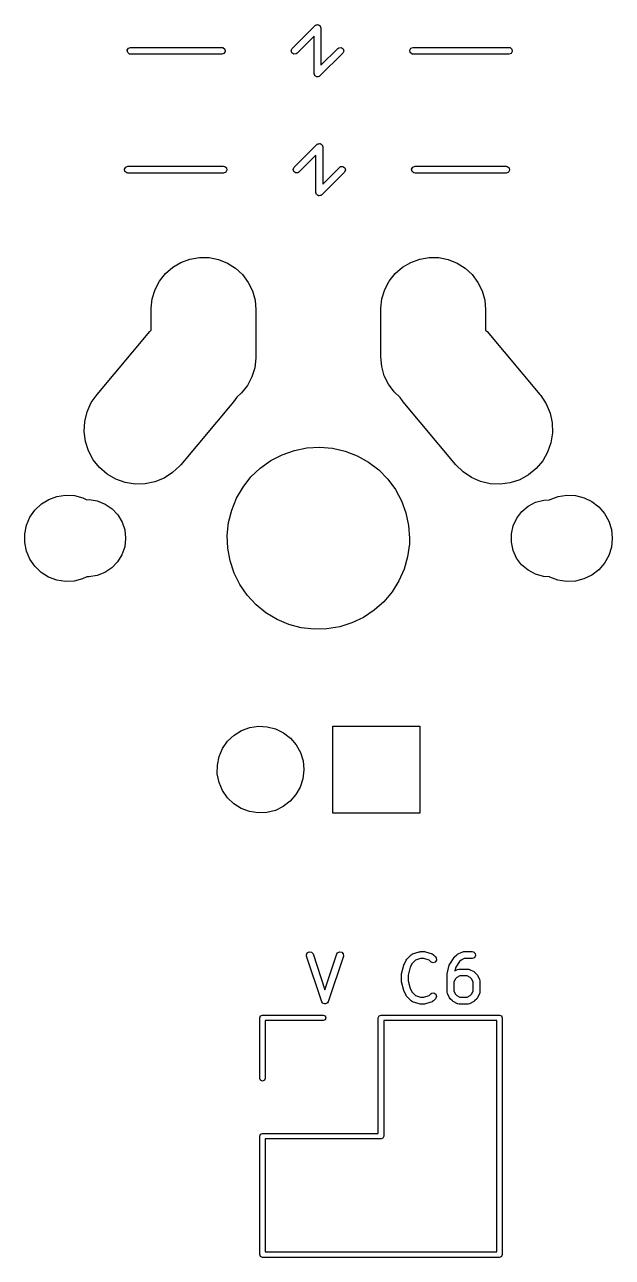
# Model space of a CAD drawing. Extents: x 0 to 132, y -20 to 105.
# Drawn here: x 78.5 to 91.4, y 17.02 to 44.09 of the extents above; entities that cross this region are included whole.
import ezdxf

# ---------------------------------------------------------------- set-up
doc = ezdxf.new("R2010")
doc.units = 0
doc.layers.add('BLACK', color=7, linetype='CONTINUOUS')

msp = doc.modelspace()

# ---------------------------------------------------------------- linework, layer by layer
at = {"layer": 'BLACK', "linetype": 'CONTINUOUS'}
for p, q in [((84.373, 43.5685), (84.873, 44.0685)), ((84.873, 44.0685), (84.8864, 44.0779)), ((84.8864, 44.0779), (84.8885, 44.0805)), ((84.8885, 44.0805), (84.8905, 44.0808)), ((84.8905, 44.0808), (84.8943, 44.0835)), ((84.8943, 44.0835), (84.9168, 44.0854)), ((84.9168, 44.0854), (84.939, 44.0894)), ((84.939, 44.0894), (84.942, 44.0876)), ((84.942, 44.0876), (84.9454, 44.0879)), ((84.9454, 44.0879), (84.9639, 44.075)), ((84.9639, 44.075), (84.9835, 44.0637)), ((84.9835, 44.0637), (84.9846, 44.0605)), ((84.9846, 44.0605), (84.9874, 44.0585)), ((84.9874, 44.0585), (84.9933, 44.0367)), ((84.9933, 44.0367), (85.001, 44.0155)), ((85.001, 44.0155), (85.001, 43.1966)), ((80.7778, 43.573), (80.826, 43.5905)), ((80.826, 43.5905), (82.826, 43.5905)), ((82.826, 43.5905), (82.8517, 43.586)), ((82.8517, 43.586), (82.891, 43.553)), ((84.851, 43.8344), (84.479, 43.4625)), ((84.851, 43.0155), (84.851, 43.8344)), ((85.373, 43.5685), (85.3943, 43.5835)), ((85.3943, 43.5835), (85.4454, 43.5879)), ((85.4454, 43.5879), (85.4874, 43.5585)), ((86.9778, 43.573), (87.026, 43.5905)), ((87.026, 43.5905), (89.126, 43.5905)), ((89.126, 43.5905), (89.1517, 43.586)), ((89.1517, 43.586), (89.191, 43.553)), ((80.7521, 43.5285), (80.7778, 43.573)), ((80.761, 43.478), (80.7521, 43.5285)), ((80.8003, 43.445), (80.761, 43.478)), ((80.826, 43.4405), (80.8003, 43.445)), ((82.826, 43.4405), (80.826, 43.4405)), ((82.8742, 43.458), (82.826, 43.4405)), ((82.8999, 43.5025), (82.8742, 43.458)), ((82.891, 43.553), (82.8999, 43.5025)), ((84.3513, 43.522), (84.373, 43.5685)), ((84.3646, 43.4725), (84.3513, 43.522)), ((84.4066, 43.4431), (84.3646, 43.4725)), ((84.4577, 43.4475), (84.4066, 43.4431)), ((84.479, 43.4625), (84.4577, 43.4475)), ((85.479, 43.4625), (84.979, 42.9625)), ((85.001, 43.1966), (85.373, 43.5685)), ((85.5007, 43.509), (85.479, 43.4625)), ((85.4874, 43.5585), (85.5007, 43.509)), ((86.9521, 43.5285), (86.9778, 43.573)), ((86.961, 43.478), (86.9521, 43.5285)), ((87.0003, 43.445), (86.961, 43.478)), ((87.026, 43.4405), (87.0003, 43.445)), ((89.126, 43.4405), (87.026, 43.4405)), ((89.1742, 43.458), (89.126, 43.4405)), ((89.1999, 43.5025), (89.1742, 43.458)), ((89.191, 43.553), (89.1999, 43.5025)), ((84.8587, 42.9943), (84.851, 43.0155)), ((84.8646, 42.9725), (84.8587, 42.9943)), ((84.8674, 42.9705), (84.8646, 42.9725)), ((84.8685, 42.9673), (84.8674, 42.9705)), ((84.8881, 42.956), (84.8685, 42.9673)), ((84.9066, 42.9431), (84.8881, 42.956)), ((84.91, 42.9434), (84.9066, 42.9431)), ((84.913, 42.9416), (84.91, 42.9434)), ((84.9352, 42.9456), (84.913, 42.9416)), ((84.9577, 42.9475), (84.9352, 42.9456)), ((84.9615, 42.9502), (84.9577, 42.9475)), ((84.9635, 42.9505), (84.9615, 42.9502)), ((84.9656, 42.9531), (84.9635, 42.9505)), ((84.979, 42.9625), (84.9656, 42.9531)), ((84.413, 40.9585), (84.913, 41.4585)), ((84.913, 41.4585), (84.9264, 41.4679)), ((84.9264, 41.4679), (84.9285, 41.4705)), ((84.9285, 41.4705), (84.9305, 41.4708)), ((84.9305, 41.4708), (84.9343, 41.4735)), ((84.9343, 41.4735), (84.9568, 41.4754)), ((84.9568, 41.4754), (84.979, 41.4794)), ((84.979, 41.4794), (84.982, 41.4776)), ((84.982, 41.4776), (84.9854, 41.4779)), ((84.9854, 41.4779), (85.0039, 41.465)), ((85.0039, 41.465), (85.0235, 41.4537)), ((85.0235, 41.4537), (85.0246, 41.4505)), ((85.0246, 41.4505), (85.0274, 41.4485)), ((85.0274, 41.4485), (85.0333, 41.4267)), ((85.0333, 41.4267), (85.041, 41.4055)), ((84.891, 41.2244), (84.519, 40.8525)), ((84.891, 40.4055), (84.891, 41.2244)), ((85.041, 41.4055), (85.041, 40.5866)), ((80.6921, 40.9185), (80.7178, 40.963)), ((80.701, 40.868), (80.6921, 40.9185)), ((80.7403, 40.835), (80.701, 40.868)), ((80.7178, 40.963), (80.766, 40.9805)), ((80.766, 40.9805), (82.866, 40.9805)), ((82.866, 40.9805), (82.8917, 40.976)), ((82.8917, 40.976), (82.931, 40.943)), ((82.9399, 40.8925), (82.9142, 40.848)), ((82.931, 40.943), (82.9399, 40.8925)), ((84.3913, 40.912), (84.413, 40.9585)), ((84.4046, 40.8625), (84.3913, 40.912)), ((85.041, 40.5866), (85.413, 40.9585)), ((85.413, 40.9585), (85.4343, 40.9735)), ((85.4343, 40.9735), (85.4854, 40.9779)), ((85.4854, 40.9779), (85.5274, 40.9485)), ((85.5407, 40.899), (85.519, 40.8525)), ((85.5274, 40.9485), (85.5407, 40.899)), ((86.9921, 40.9185), (87.0178, 40.963)), ((87.001, 40.868), (86.9921, 40.9185)), ((87.0403, 40.835), (87.001, 40.868)), ((87.0178, 40.963), (87.066, 40.9805)), ((87.066, 40.9805), (89.066, 40.9805)), ((89.066, 40.9805), (89.0917, 40.976)), ((89.0917, 40.976), (89.131, 40.943)), ((89.1399, 40.8925), (89.1142, 40.848)), ((89.131, 40.943), (89.1399, 40.8925)), ((80.766, 40.8305), (80.7403, 40.835)), ((82.866, 40.8305), (80.766, 40.8305)), ((82.9142, 40.848), (82.866, 40.8305)), ((84.4466, 40.8331), (84.4046, 40.8625)), ((84.4977, 40.8375), (84.4466, 40.8331)), ((84.519, 40.8525), (84.4977, 40.8375)), ((85.519, 40.8525), (85.019, 40.3525)), ((87.066, 40.8305), (87.0403, 40.835)), ((89.066, 40.8305), (87.066, 40.8305)), ((89.1142, 40.848), (89.066, 40.8305)), ((84.8987, 40.3843), (84.891, 40.4055)), ((84.9046, 40.3625), (84.8987, 40.3843)), ((84.9074, 40.3605), (84.9046, 40.3625)), ((84.9085, 40.3573), (84.9074, 40.3605)), ((84.9281, 40.346), (84.9085, 40.3573)), ((84.9466, 40.3331), (84.9281, 40.346)), ((84.95, 40.3334), (84.9466, 40.3331)), ((84.953, 40.3316), (84.95, 40.3334)), ((84.9752, 40.3356), (84.953, 40.3316)), ((84.9977, 40.3375), (84.9752, 40.3356)), ((85.0015, 40.3402), (84.9977, 40.3375)), ((85.0035, 40.3405), (85.0015, 40.3402)), ((85.0056, 40.3431), (85.0035, 40.3405)), ((85.019, 40.3525), (85.0056, 40.3431)), ((82.1284, 38.9418), (82.3358, 38.9775)), ((82.3358, 38.9775), (82.5462, 38.9747)), ((82.5462, 38.9747), (82.7526, 38.9336)), ((87.1684, 38.9418), (87.3758, 38.9775)), ((87.3758, 38.9775), (87.5862, 38.9747)), ((87.5862, 38.9747), (87.7926, 38.9336)), ((81.5918, 38.6226), (81.75, 38.7614)), ((81.75, 38.7614), (81.9309, 38.869)), ((81.9309, 38.869), (82.1284, 38.9418)), ((82.7526, 38.9336), (82.9481, 38.8557)), ((82.9481, 38.8557), (83.1261, 38.7434)), ((83.1261, 38.7434), (83.2806, 38.6005)), ((86.6318, 38.6226), (86.79, 38.7614)), ((86.79, 38.7614), (86.9709, 38.869)), ((86.9709, 38.869), (87.1684, 38.9418)), ((87.7926, 38.9336), (87.9881, 38.8557)), ((87.9881, 38.8557), (88.1661, 38.7434)), ((88.1661, 38.7434), (88.3206, 38.6005)), ((81.3635, 38.2711), (81.4615, 38.4573)), ((81.4615, 38.4573), (81.5918, 38.6226)), ((83.2806, 38.6005), (83.4065, 38.4319)), ((83.4065, 38.4319), (83.4996, 38.2431)), ((86.4035, 38.2711), (86.5015, 38.4573)), ((86.5015, 38.4573), (86.6318, 38.6226)), ((88.3206, 38.6005), (88.4465, 38.4319)), ((88.4465, 38.4319), (88.5396, 38.2431)), ((81.3011, 38.0701), (81.3635, 38.2711)), ((83.4996, 38.2431), (83.5567, 38.0406)), ((86.3411, 38.0701), (86.4035, 38.2711)), ((88.5396, 38.2431), (88.5967, 38.0406)), ((81.2764, 37.8611), (81.3011, 38.0701)), ((83.5567, 38.0406), (83.576, 37.831)), ((86.3164, 37.8611), (86.3411, 38.0701)), ((88.5967, 38.0406), (88.616, 37.831)), ((81.276, 37.831), (81.2764, 37.8611)), ((81.276, 37.383), (81.276, 37.831)), ((83.576, 37.831), (83.576, 36.794)), ((86.316, 37.831), (86.3164, 37.8611)), ((86.316, 36.794), (86.316, 37.831)), ((88.616, 37.831), (88.616, 37.38)), ((80.0882, 35.9706), (81.2452, 37.3495)), ((81.2452, 37.3495), (81.2657, 37.3733)), ((81.2657, 37.3733), (81.276, 37.383)), ((88.616, 37.38), (88.6468, 37.3495)), ((88.6468, 37.3495), (89.8038, 35.9706)), ((83.5509, 36.5549), (83.4885, 36.3539)), ((83.5756, 36.7639), (83.5509, 36.5549)), ((83.576, 36.794), (83.5756, 36.7639)), ((86.3353, 36.5844), (86.316, 36.794)), ((86.3924, 36.3819), (86.3353, 36.5844)), ((83.4885, 36.3539), (83.3905, 36.1677)), ((86.4855, 36.1931), (86.3924, 36.3819)), ((83.2602, 36.0024), (83.156, 35.911)), ((83.3905, 36.1677), (83.2602, 36.0024)), ((86.6114, 36.0245), (86.4855, 36.1931)), ((86.739, 35.9066), (86.6114, 36.0245)), ((79.8728, 35.59), (79.963, 35.7902)), ((79.963, 35.7902), (80.0882, 35.9706)), ((83.0837, 35.8068), (81.9267, 34.4279)), ((83.156, 35.911), (83.0837, 35.8068)), ((86.7884, 35.8312), (86.739, 35.9066)), ((86.8083, 35.8068), (86.7884, 35.8312)), ((87.9653, 34.4279), (86.8083, 35.8068)), ((89.8038, 35.9706), (89.8237, 35.9463)), ((89.8237, 35.9463), (89.9441, 35.7627)), ((89.9441, 35.7627), (90.029, 35.5601)), ((79.8206, 35.3767), (79.8728, 35.59)), ((90.029, 35.5601), (90.0756, 35.3455)), ((79.8082, 35.1574), (79.8206, 35.3767)), ((90.0756, 35.3455), (90.0823, 35.126)), ((79.8359, 34.9396), (79.8082, 35.1574)), ((79.9028, 34.7304), (79.8359, 34.9396)), ((90.0823, 35.126), (90.0489, 34.909)), ((80.0068, 34.537), (79.9028, 34.7304)), ((83.901, 34.5178), (84.1517, 34.648)), ((84.1517, 34.648), (84.4183, 34.7416)), ((84.4183, 34.7416), (84.6953, 34.7967)), ((84.6953, 34.7967), (84.9774, 34.8123)), ((84.9774, 34.8123), (85.2589, 34.7879)), ((85.2589, 34.7879), (85.5341, 34.7241)), ((85.5341, 34.7241), (85.7976, 34.6222)), ((89.9765, 34.7017), (89.8675, 34.511)), ((90.0489, 34.909), (89.9765, 34.7017)), ((80.1442, 34.3657), (80.0068, 34.537)), ((81.9062, 34.4041), (81.7462, 34.2537)), ((81.9267, 34.4279), (81.9062, 34.4041)), ((83.6712, 34.3535), (83.901, 34.5178)), ((85.7976, 34.6222), (86.044, 34.4841)), ((86.044, 34.4841), (86.2686, 34.3127)), ((88.1213, 34.2733), (87.9653, 34.4279)), ((89.8675, 34.511), (89.7256, 34.3434)), ((80.3106, 34.2224), (80.1442, 34.3657)), ((80.5003, 34.1117), (80.3106, 34.2224)), ((80.707, 34.0375), (80.5003, 34.1117)), ((81.5615, 34.1349), (81.3583, 34.0517)), ((81.7462, 34.2537), (81.5615, 34.1349)), ((83.2918, 33.9367), (83.4667, 34.1585)), ((83.4667, 34.1585), (83.6712, 34.3535)), ((86.2686, 34.3127), (86.4668, 34.1114)), ((86.4668, 34.1114), (86.6347, 33.8842)), ((88.3028, 34.1497), (88.1213, 34.2733)), ((88.5038, 34.0613), (88.3028, 34.1497)), ((89.5556, 34.2044), (89.3631, 34.0988)), ((89.7256, 34.3434), (89.5556, 34.2044)), ((80.9237, 34.0022), (80.707, 34.0375)), ((81.1433, 34.007), (80.9237, 34.0022)), ((81.3583, 34.0517), (81.1433, 34.007)), ((83.1499, 33.6924), (83.2918, 33.9367)), ((86.6347, 33.8842), (86.7688, 33.6355)), ((88.7176, 34.011), (88.5038, 34.0613)), ((88.9369, 34.0004), (88.7176, 34.011)), ((89.1545, 34.03), (88.9369, 34.0004)), ((89.3631, 34.0988), (89.1545, 34.03)), ((78.7269, 33.4333), (78.8664, 33.5652)), ((78.8664, 33.5652), (79.0295, 33.6664)), ((79.0295, 33.6664), (79.2097, 33.7327)), ((79.2097, 33.7327), (79.3996, 33.7614)), ((79.3996, 33.7614), (79.5913, 33.7513)), ((79.5913, 33.7513), (79.7771, 33.7029)), ((79.7771, 33.7029), (79.8669, 33.6587)), ((79.8669, 33.6587), (79.9134, 33.6612)), ((79.9134, 33.6612), (80.0946, 33.6312)), ((80.0946, 33.6312), (80.2651, 33.563)), ((80.2651, 33.563), (80.4169, 33.4598)), ((83.0439, 33.4305), (83.1499, 33.6924)), ((86.7688, 33.6355), (86.8666, 33.3705)), ((89.5507, 33.5172), (89.7131, 33.6028)), ((89.7131, 33.6028), (89.8901, 33.6516)), ((89.8901, 33.6516), (90.0164, 33.6582)), ((90.0164, 33.6582), (90.0295, 33.6664)), ((90.0295, 33.6664), (90.2097, 33.7327)), ((90.2097, 33.7327), (90.3996, 33.7614)), ((90.3996, 33.7614), (90.5913, 33.7513)), ((90.5913, 33.7513), (90.7771, 33.7029)), ((90.7771, 33.7029), (90.9494, 33.6181)), ((90.9494, 33.6181), (91.1011, 33.5005)), ((78.6167, 33.276), (78.7269, 33.4333)), ((80.4169, 33.4598), (80.543, 33.3264)), ((80.543, 33.3264), (80.6376, 33.169)), ((82.9758, 33.1564), (83.0439, 33.4305)), ((86.8666, 33.3705), (86.926, 33.0943)), ((89.2989, 33.2528), (89.4105, 33.3987)), ((89.4105, 33.3987), (89.5507, 33.5172)), ((91.1011, 33.5005), (91.2261, 33.3547)), ((91.2261, 33.3547), (91.3192, 33.1867)), ((78.5012, 32.9118), (78.5405, 33.0998)), ((78.5405, 33.0998), (78.6167, 33.276)), ((80.6376, 33.169), (80.6962, 32.995)), ((82.947, 32.8753), (82.9758, 33.1564)), ((86.926, 33.0943), (86.946, 32.8125)), ((89.1813, 32.9072), (89.2213, 33.0864)), ((89.2213, 33.0864), (89.2989, 33.2528)), ((91.3192, 33.1867), (91.3766, 33.0035)), ((78.5005, 32.7198), (78.5012, 32.9118)), ((80.716, 32.8066), (80.6949, 32.6242)), ((80.6962, 32.995), (80.716, 32.8125)), ((80.716, 32.8125), (80.716, 32.8066)), ((82.9581, 32.593), (82.947, 32.8753)), ((86.946, 32.8125), (86.9421, 32.6869)), ((89.1807, 32.7237), (89.1813, 32.9072)), ((91.396, 32.8059), (91.3752, 32.615)), ((91.3766, 33.0035), (91.396, 32.8125)), ((91.396, 32.8125), (91.396, 32.8059)), ((78.5385, 32.5316), (78.5005, 32.7198)), ((78.6135, 32.3548), (78.5385, 32.5316)), ((80.6949, 32.6242), (80.6351, 32.4506)), ((83.0088, 32.3151), (82.9581, 32.593)), ((86.9421, 32.6869), (86.9044, 32.4069)), ((89.2195, 32.5442), (89.1807, 32.7237)), ((89.2959, 32.3773), (89.2195, 32.5442)), ((91.3752, 32.615), (91.3165, 32.4322)), ((78.7225, 32.1968), (78.6135, 32.3548)), ((80.5394, 32.2939), (80.4124, 32.1614)), ((80.6351, 32.4506), (80.5394, 32.2939)), ((83.0982, 32.0471), (83.0088, 32.3151)), ((86.9044, 32.4069), (86.8278, 32.135)), ((89.4064, 32.2306), (89.2959, 32.3773)), ((89.5458, 32.1112), (89.4064, 32.2306)), ((91.2223, 32.2649), (91.0963, 32.12)), ((91.3165, 32.4322), (91.2223, 32.2649)), ((78.8611, 32.0639), (78.7225, 32.1968)), ((79.0236, 31.9616), (78.8611, 32.0639)), ((79.2033, 31.894), (79.0236, 31.9616)), ((79.8664, 31.966), (79.7709, 31.9198)), ((79.9075, 31.9635), (79.8664, 31.966)), ((80.0889, 31.9922), (79.9075, 31.9635)), ((80.2598, 32.0592), (80.0889, 31.9922)), ((80.4124, 32.1614), (80.2598, 32.0592)), ((83.2245, 31.7944), (83.0982, 32.0471)), ((86.8278, 32.135), (86.7135, 31.8766)), ((89.7076, 32.0244), (89.5458, 32.1112)), ((89.8842, 31.9744), (89.7076, 32.0244)), ((90.0156, 31.9666), (89.8842, 31.9744)), ((90.0236, 31.9616), (90.0156, 31.9666)), ((90.2033, 31.894), (90.0236, 31.9616)), ((90.9438, 32.0034), (90.7709, 31.9198)), ((91.0963, 32.12), (90.9438, 32.0034)), ((79.393, 31.864), (79.2033, 31.894)), ((79.5848, 31.8727), (79.393, 31.864)), ((79.7709, 31.9198), (79.5848, 31.8727)), ((83.3851, 31.562), (83.2245, 31.7944)), ((86.7135, 31.8766), (86.564, 31.6369)), ((90.393, 31.864), (90.2033, 31.894)), ((90.5848, 31.8727), (90.393, 31.864)), ((90.7709, 31.9198), (90.5848, 31.8727)), ((83.5769, 31.3546), (83.3851, 31.562)), ((86.3823, 31.4207), (86.1718, 31.2322)), ((86.564, 31.6369), (86.3823, 31.4207)), ((83.796, 31.1762), (83.5769, 31.3546)), ((84.038, 31.0305), (83.796, 31.1762)), ((86.1718, 31.2322), (85.9369, 31.0752)), ((84.2982, 30.9203), (84.038, 31.0305)), ((84.5712, 30.8479), (84.2982, 30.9203)), ((85.4129, 30.8678), (85.1342, 30.8214)), ((85.6822, 30.9529), (85.4129, 30.8678)), ((85.9369, 31.0752), (85.6822, 30.9529)), ((84.8518, 30.8147), (84.5712, 30.8479)), ((85.1342, 30.8214), (84.8518, 30.8147)), ((82.955, 28.3549), (83.0948, 28.4872)), ((83.0948, 28.4872), (83.2585, 28.5886)), ((83.2585, 28.5886), (83.4391, 28.6551)), ((83.4391, 28.6551), (83.6295, 28.6839)), ((83.6295, 28.6839), (83.8217, 28.6738)), ((83.8217, 28.6738), (84.008, 28.6253)), ((84.008, 28.6253), (84.1807, 28.5403)), ((84.1807, 28.5403), (84.3329, 28.4223)), ((84.3329, 28.4223), (84.4581, 28.2761)), ((85.2635, 26.78), (85.2635, 28.685)), ((85.2635, 28.685), (87.1685, 28.685)), ((87.1685, 28.685), (87.1685, 26.78)), ((82.7681, 28.0205), (82.8445, 28.1972)), ((82.8445, 28.1972), (82.955, 28.3549)), ((84.4581, 28.2761), (84.5515, 28.1077)), ((82.7287, 27.8321), (82.7681, 28.0205)), ((84.5515, 28.1077), (84.609, 27.924)), ((84.609, 27.924), (84.6285, 27.7325)), ((82.728, 27.6396), (82.7287, 27.8321)), ((82.7661, 27.4508), (82.728, 27.6396)), ((84.6285, 27.7258), (84.6077, 27.5345)), ((84.6285, 27.7325), (84.6285, 27.7258)), ((82.8413, 27.2736), (82.7661, 27.4508)), ((84.5488, 27.3512), (84.4543, 27.1834)), ((84.6077, 27.5345), (84.5488, 27.3512)), ((82.9506, 27.1152), (82.8413, 27.2736)), ((83.0896, 26.9819), (82.9506, 27.1152)), ((84.4543, 27.1834), (84.328, 27.0382)), ((83.2525, 26.8793), (83.0896, 26.9819)), ((83.4327, 26.8116), (83.2525, 26.8793)), ((83.6228, 26.7815), (83.4327, 26.8116)), ((84.0018, 26.8374), (83.8151, 26.7902)), ((84.1751, 26.9212), (84.0018, 26.8374)), ((84.328, 27.0382), (84.1751, 26.9212)), ((83.8151, 26.7902), (83.6228, 26.7815)), ((87.1685, 26.78), (85.2635, 26.78)), ((84.6817, 23.6637), (84.7006, 23.7114)), ((84.6855, 23.6379), (84.6817, 23.6637)), ((85.0188, 22.6379), (84.6855, 23.6379)), ((84.7006, 23.7114), (84.7457, 23.7358)), ((84.7457, 23.7358), (84.7959, 23.7255)), ((84.7959, 23.7255), (84.8278, 23.6853)), ((84.8278, 23.6853), (85.09, 22.8988)), ((85.09, 22.8988), (85.3522, 23.6853)), ((85.4945, 23.6379), (85.1612, 22.6379)), ((85.3522, 23.6853), (85.3646, 23.7082)), ((85.3646, 23.7082), (85.4083, 23.7351)), ((85.4083, 23.7351), (85.459, 23.7276)), ((85.459, 23.7276), (85.4931, 23.6892)), ((85.4931, 23.6892), (85.4945, 23.6379)), ((86.8248, 23.4571), (86.8724, 23.5523)), ((86.8724, 23.5523), (86.8858, 23.5703)), ((86.8858, 23.5703), (86.8865, 23.5718)), ((86.8865, 23.5718), (86.9817, 23.667)), ((86.9817, 23.667), (87.0031, 23.682)), ((87.0753, 23.5484), (87.0012, 23.4743)), ((87.0031, 23.682), (87.0075, 23.6824)), ((87.0075, 23.6824), (87.011, 23.6852)), ((87.011, 23.6852), (87.1539, 23.7328)), ((87.1898, 23.5866), (87.0753, 23.5484)), ((87.1539, 23.7328), (87.1761, 23.7361)), ((87.1761, 23.7361), (87.1776, 23.7366)), ((87.1776, 23.7366), (87.2729, 23.7366)), ((87.2607, 23.5866), (87.1898, 23.5866)), ((87.3752, 23.5484), (87.2607, 23.5866)), ((87.2729, 23.7366), (87.2949, 23.7327)), ((87.2949, 23.7327), (87.2966, 23.7328)), ((87.2966, 23.7328), (87.4394, 23.6852)), ((87.4103, 23.5133), (87.3752, 23.5484)), ((87.4394, 23.6852), (87.4623, 23.6727)), ((87.4623, 23.6727), (87.4647, 23.6689)), ((87.4647, 23.6689), (87.4687, 23.667)), ((87.4687, 23.667), (87.5164, 23.6194)), ((87.5358, 23.547), (87.5063, 23.5049)), ((87.5164, 23.6194), (87.5313, 23.5981)), ((87.5313, 23.5981), (87.5358, 23.547)), ((87.8295, 23.4651), (87.9247, 23.608)), ((87.9247, 23.608), (87.9326, 23.6162)), ((87.9326, 23.6162), (87.9341, 23.6194)), ((87.9341, 23.6194), (87.9817, 23.667)), ((87.9817, 23.667), (88.0001, 23.6799)), ((88.0001, 23.6799), (88.0012, 23.6811)), ((88.0012, 23.6811), (88.0965, 23.7287)), ((88.0792, 23.5524), (88.0454, 23.5186)), ((88.1477, 23.5866), (88.0792, 23.5524)), ((88.0965, 23.7287), (88.1214, 23.7361)), ((88.1214, 23.7361), (88.1258, 23.7351)), ((88.1258, 23.7351), (88.13, 23.7366)), ((88.13, 23.7366), (88.3205, 23.7366)), ((88.3205, 23.5866), (88.1477, 23.5866)), ((88.3205, 23.7366), (88.3461, 23.7321)), ((88.3687, 23.6042), (88.3205, 23.5866)), ((88.3461, 23.7321), (88.3854, 23.6991)), ((88.3943, 23.6486), (88.3687, 23.6042)), ((88.3854, 23.6991), (88.3943, 23.6486)), ((86.7715, 23.2512), (86.8191, 23.4417)), ((86.8191, 23.4417), (86.8244, 23.4535)), ((86.8244, 23.4535), (86.8248, 23.4571)), ((86.9627, 23.3973), (86.9193, 23.2238)), ((87.0012, 23.4743), (86.9627, 23.3973)), ((87.4568, 23.4917), (87.4103, 23.5133)), ((87.5063, 23.5049), (87.4568, 23.4917)), ((87.7715, 23.2512), (87.8191, 23.4417)), ((87.8191, 23.4417), (87.8294, 23.4647)), ((87.8294, 23.4647), (87.8295, 23.4651)), ((87.9615, 23.3927), (87.943, 23.3186)), ((87.943, 23.3186), (88.0012, 23.3477)), ((88.0454, 23.5186), (87.9615, 23.3927)), ((88.0012, 23.3477), (88.0262, 23.3552)), ((88.0262, 23.3552), (88.0305, 23.3541)), ((88.0305, 23.3541), (88.0348, 23.3557)), ((88.0348, 23.3557), (88.2252, 23.3557)), ((88.2252, 23.3557), (88.2509, 23.3511)), ((88.2509, 23.3511), (88.2543, 23.3483)), ((88.2543, 23.3483), (88.2588, 23.3477)), ((88.2588, 23.3477), (88.354, 23.3001)), ((88.354, 23.3001), (88.372, 23.2868)), ((88.372, 23.2868), (88.3735, 23.2861)), ((88.3735, 23.2861), (88.4211, 23.2385)), ((86.7693, 23.233), (86.7719, 23.2478)), ((86.7693, 23.0902), (86.7693, 23.233)), ((86.7705, 23.0869), (86.7693, 23.0902)), ((86.7715, 23.072), (86.7705, 23.0869)), ((86.7719, 23.2478), (86.7715, 23.2512)), ((86.8191, 22.8815), (86.7715, 23.072)), ((86.9193, 23.2238), (86.9193, 23.0994)), ((86.9193, 23.0994), (86.9627, 22.9259)), ((87.7693, 23.233), (87.7719, 23.2478)), ((87.7693, 22.8521), (87.7693, 23.233)), ((87.7719, 23.2478), (87.7715, 23.2512)), ((87.9535, 23.141), (87.9193, 23.0725)), ((87.9193, 23.0725), (87.9193, 22.8698)), ((87.9839, 23.1714), (87.9535, 23.141)), ((88.0525, 23.2057), (87.9839, 23.1714)), ((88.2075, 23.2057), (88.0525, 23.2057)), ((88.276, 23.1714), (88.2075, 23.2057)), ((88.3065, 23.141), (88.276, 23.1714)), ((88.3407, 23.0725), (88.3065, 23.141)), ((88.3407, 22.8698), (88.3407, 23.0725)), ((88.4211, 23.2385), (88.434, 23.2201)), ((88.434, 23.2201), (88.4352, 23.219)), ((88.4352, 23.219), (88.4828, 23.1237)), ((88.4828, 23.1237), (88.4902, 23.0988)), ((88.4902, 23.0988), (88.4892, 23.0944)), ((88.4892, 23.0944), (88.4907, 23.0902)), ((88.4907, 23.0902), (88.4907, 22.8521)), ((86.8211, 22.8786), (86.8191, 22.8815)), ((86.8248, 22.8662), (86.8211, 22.8786)), ((86.8724, 22.7709), (86.8248, 22.8662)), ((86.8736, 22.7698), (86.8724, 22.7709)), ((86.8865, 22.7514), (86.8736, 22.7698)), ((86.9817, 22.6562), (86.8865, 22.7514)), ((86.9627, 22.9259), (87.0012, 22.8489)), ((87.0012, 22.8489), (87.0753, 22.7748)), ((87.0753, 22.7748), (87.1898, 22.7366)), ((87.1898, 22.7366), (87.2607, 22.7366)), ((87.2607, 22.7366), (87.3752, 22.7748)), ((87.3752, 22.7748), (87.4103, 22.8099)), ((87.4103, 22.8099), (87.4316, 22.8248)), ((87.4316, 22.8248), (87.4827, 22.8293)), ((87.4827, 22.8293), (87.5248, 22.7999)), ((87.538, 22.7503), (87.5164, 22.7038)), ((87.5248, 22.7999), (87.538, 22.7503)), ((87.7708, 22.8479), (87.7693, 22.8521)), ((87.7698, 22.8435), (87.7708, 22.8479)), ((87.7772, 22.8186), (87.7698, 22.8435)), ((87.8248, 22.7233), (87.7772, 22.8186)), ((87.9193, 22.8698), (87.9535, 22.8013)), ((87.9535, 22.8013), (87.9839, 22.7709)), ((87.9839, 22.7709), (88.0525, 22.7366)), ((88.0525, 22.7366), (88.2075, 22.7366)), ((88.2075, 22.7366), (88.276, 22.7709)), ((88.276, 22.7709), (88.3065, 22.8013)), ((88.3065, 22.8013), (88.3407, 22.8698)), ((88.4828, 22.8186), (88.4352, 22.7233)), ((88.4833, 22.823), (88.4828, 22.8186)), ((88.4862, 22.8264), (88.4833, 22.823)), ((88.4907, 22.8521), (88.4862, 22.8264)), ((85.0202, 22.6362), (85.0188, 22.6379)), ((85.0203, 22.6341), (85.0202, 22.6362)), ((85.036, 22.6163), (85.0203, 22.6341)), ((85.0507, 22.5977), (85.036, 22.6163)), ((85.0529, 22.5973), (85.0507, 22.5977)), ((85.0543, 22.5957), (85.0529, 22.5973)), ((85.0778, 22.5922), (85.0543, 22.5957)), ((85.101, 22.5874), (85.0778, 22.5922)), ((85.1029, 22.5885), (85.101, 22.5874)), ((85.105, 22.5881), (85.1029, 22.5885)), ((85.1252, 22.6006), (85.105, 22.5881)), ((85.1461, 22.6119), (85.1252, 22.6006)), ((85.1469, 22.6139), (85.1461, 22.6119)), ((85.1487, 22.615), (85.1469, 22.6139)), ((85.1612, 22.6379), (85.1487, 22.615)), ((86.9858, 22.6543), (86.9817, 22.6562)), ((86.9881, 22.6505), (86.9858, 22.6543)), ((87.011, 22.6381), (86.9881, 22.6505)), ((87.1539, 22.5905), (87.011, 22.6381)), ((87.1555, 22.5905), (87.1539, 22.5905)), ((87.1776, 22.5866), (87.1555, 22.5905)), ((87.2729, 22.5866), (87.1776, 22.5866)), ((87.2744, 22.5872), (87.2729, 22.5866)), ((87.2966, 22.5905), (87.2744, 22.5872)), ((87.4394, 22.6381), (87.2966, 22.5905)), ((87.4429, 22.6409), (87.4394, 22.6381)), ((87.4474, 22.6413), (87.4429, 22.6409)), ((87.4687, 22.6562), (87.4474, 22.6413)), ((87.5164, 22.7038), (87.4687, 22.6562)), ((87.826, 22.7222), (87.8248, 22.7233)), ((87.8389, 22.7038), (87.826, 22.7222)), ((87.8865, 22.6562), (87.8389, 22.7038)), ((87.888, 22.6555), (87.8865, 22.6562)), ((87.906, 22.6422), (87.888, 22.6555)), ((88.0012, 22.5945), (87.906, 22.6422)), ((88.0057, 22.594), (88.0012, 22.5945)), ((88.0091, 22.5911), (88.0057, 22.594)), ((88.0348, 22.5866), (88.0091, 22.5911)), ((88.2252, 22.5866), (88.0348, 22.5866)), ((88.2295, 22.5882), (88.2252, 22.5866)), ((88.2338, 22.5871), (88.2295, 22.5882)), ((88.2588, 22.5945), (88.2338, 22.5871)), ((88.354, 22.6422), (88.2588, 22.5945)), ((88.3551, 22.6433), (88.354, 22.6422)), ((88.3735, 22.6562), (88.3551, 22.6433)), ((88.4211, 22.7038), (88.3735, 22.6562)), ((88.4218, 22.7053), (88.4211, 22.7038)), ((88.4352, 22.7233), (88.4218, 22.7053)), ((83.661, 22.285), (83.6786, 22.3274)), ((83.661, 20.955), (83.661, 22.285)), ((83.661, 22.285), (83.661, 22.285)), ((83.6786, 22.3274), (83.721, 22.345)), ((83.721, 22.345), (85.051, 22.345)), ((85.051, 22.225), (83.781, 22.225)), ((83.781, 22.225), (83.781, 20.955)), ((85.051, 22.345), (85.0934, 22.3274)), ((85.0934, 22.2426), (85.051, 22.225)), ((85.0934, 22.3274), (85.111, 22.285)), ((85.111, 22.285), (85.0934, 22.2426)), ((86.261, 22.285), (86.2786, 22.3274)), ((86.261, 19.745), (86.261, 22.285)), ((86.261, 22.285), (86.261, 22.285)), ((86.2786, 22.3274), (86.321, 22.345)), ((86.321, 22.345), (88.921, 22.345)), ((88.861, 22.225), (86.381, 22.225)), ((86.381, 22.225), (86.381, 19.685)), ((88.861, 17.145), (88.861, 22.225)), ((88.921, 22.345), (88.9634, 22.3274)), ((88.9634, 22.3274), (88.981, 22.285)), ((88.981, 22.285), (88.981, 17.085)), ((83.6786, 20.9126), (83.661, 20.955)), ((83.721, 20.895), (83.6786, 20.9126)), ((83.7634, 20.9126), (83.721, 20.895)), ((83.781, 20.955), (83.7634, 20.9126)), ((83.661, 19.685), (83.6786, 19.7274)), ((83.661, 17.085), (83.661, 19.685)), ((83.661, 19.685), (83.661, 19.685)), ((83.6786, 19.7274), (83.721, 19.745)), ((83.721, 19.745), (86.261, 19.745)), ((86.321, 19.625), (83.781, 19.625)), ((83.781, 19.625), (83.781, 17.145)), ((86.3634, 19.6426), (86.321, 19.625)), ((86.381, 19.685), (86.3634, 19.6426)), ((83.6786, 17.0426), (83.661, 17.085)), ((83.781, 17.145), (88.861, 17.145)), ((88.981, 17.085), (88.9634, 17.0426)), ((83.721, 17.025), (83.6786, 17.0426)), ((88.921, 17.025), (83.721, 17.025)), ((88.9634, 17.0426), (88.921, 17.025))]:
    msp.add_line(p, q, dxfattribs=at)

doc.saveas('drawing.dxf')
